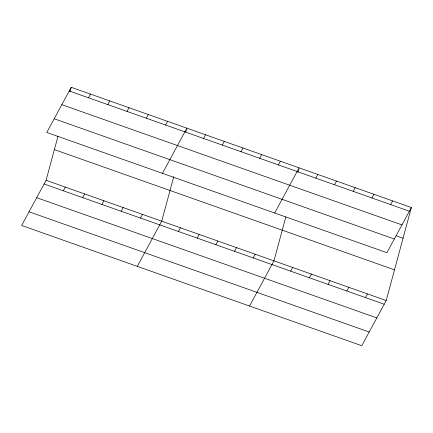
<?xml version="1.0" encoding="UTF-8"?>
<svg xmlns="http://www.w3.org/2000/svg" width="433" height="433" viewBox="0 0 433 433"><rect width="100%" height="100%" fill="white"/><g stroke="black" fill="none" stroke-linecap="round" stroke-linejoin="round"><path stroke-width="0.65" d="M411.35 207.521L386.923 252.693L46.791 132.46L71.218 87.282L411.35 207.521L386.209 300.54L361.782 345.718L21.65 225.479L46.077 180.307L57.962 136.325M70.005 91.758L71.218 87.282M173.779 176.572L161.72 221.187L137.293 266.36M185.827 132L186.861 128.163L162.435 173.341M285.85 216.884L273.965 260.861L249.538 306.039M297.899 172.318L299.106 167.842L274.679 213.02M88.5 97.782L90.492 94.096M107.774 104.597L109.766 100.911M63.359 190.807L65.351 187.116M127.048 111.411L129.039 107.725M82.633 197.621L84.624 193.93M146.322 118.225L148.313 114.539M101.907 204.436L103.898 200.744M165.595 125.04L167.587 121.348M121.18 211.244L123.172 207.559M140.454 218.059L142.446 214.373M203.575 138.463L205.572 134.777M222.281 145.077L224.278 141.391M178.434 231.487L180.431 227.796M240.992 151.691L242.983 148.005M197.145 238.101L199.137 234.41M259.697 158.305L261.689 154.613M215.851 244.71L217.842 241.024M278.403 164.919L280.4 161.228M234.556 251.324L236.553 247.638M253.262 257.938L255.259 254.247M315.819 178.142L317.811 174.456M334.525 184.756L336.522 181.064M290.678 271.166L292.676 267.475M353.236 191.37L355.228 187.678M309.384 277.775L311.381 274.089M371.942 197.978L373.933 194.293M328.095 284.389L330.087 280.703M390.647 204.593L392.644 200.907M346.801 291.003L348.792 287.312M365.506 297.617L367.503 293.926M69.226 90.973L409.358 211.207M61.822 104.662L401.954 224.9M396.195 235.79L403.053 238.215M54.195 118.766L394.328 239.005M54.374 149.607L394.506 269.846M46.077 180.307L386.209 300.54M44.085 183.993L384.217 304.226M36.681 197.686L376.813 317.919M29.054 211.791L369.187 332.024"/></g></svg>
